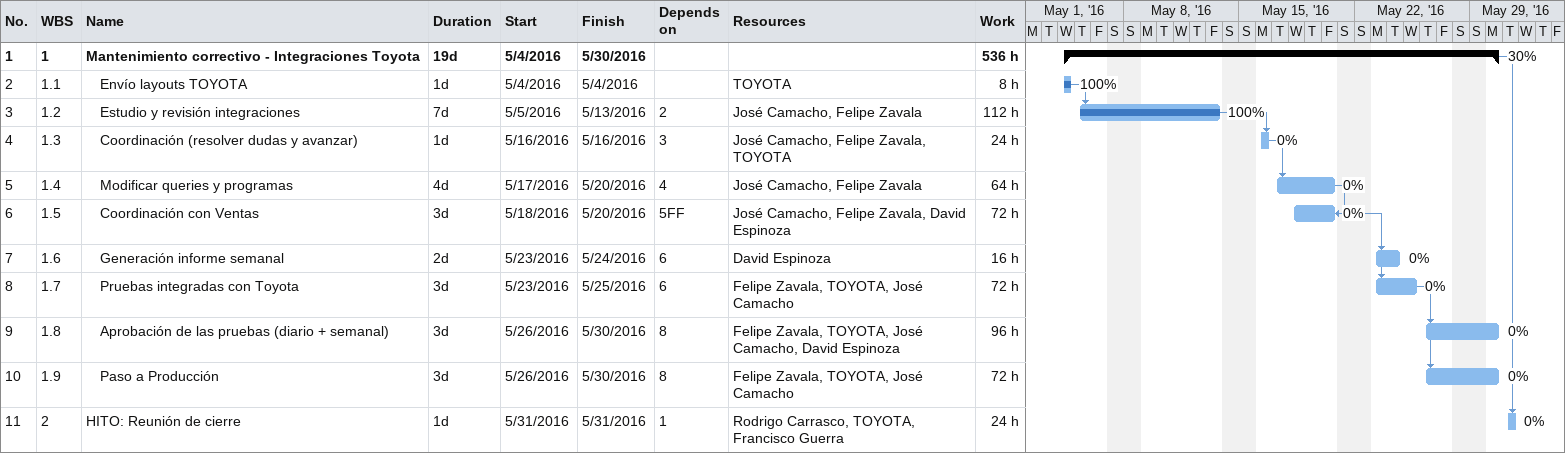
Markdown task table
| ID | WBS | Task | Duration | Start | Finish | Predecessors | Resources | % complete | Work (h) |
|---|---|---|---|---|---|---|---|---|---|
| 1 | 1 | **Mantenimiento correctivo - Integraciones Toyota** | 19d | 2016-05-04 | 2016-05-30 |  |  | 30 | 536 |
| 2 | 1.1 | Envío layouts TOYOTA | 1d | 2016-05-04 | 2016-05-04 |  | TOYOTA | 100 | 8 |
| 3 | 1.2 | Estudio y revisión integraciones | 7d | 2016-05-05 | 2016-05-13 | 2 | José Camacho, Felipe Zavala | 100 | 112 |
| 4 | 1.3 | Coordinación (resolver dudas y avanzar) | 1d | 2016-05-16 | 2016-05-16 | 3 | José Camacho, Felipe Zavala, TOYOTA | 0 | 24 |
| 5 | 1.4 | Modificar queries y programas | 4d | 2016-05-17 | 2016-05-20 | 4 | José Camacho, Felipe Zavala | 0 | 64 |
| 6 | 1.5 | Coordinación con Ventas | 3d | 2016-05-18 | 2016-05-20 | 5FF | José Camacho, Felipe Zavala, David Espinoza | 0 | 72 |
| 7 | 1.6 | Generación informe semanal | 2d | 2016-05-23 | 2016-05-24 | 6 | David Espinoza | 0 | 16 |
| 8 | 1.7 | Pruebas integradas con Toyota | 3d | 2016-05-23 | 2016-05-25 | 6 | Felipe Zavala, TOYOTA, José Camacho | 0 | 72 |
| 9 | 1.8 | Aprobación de las pruebas (diario + semanal) | 3d | 2016-05-26 | 2016-05-30 | 8 | Felipe Zavala, TOYOTA, José Camacho, David Espinoza | 0 | 96 |
| 10 | 1.9 | Paso a Producción | 3d | 2016-05-26 | 2016-05-30 | 8 | Felipe Zavala, TOYOTA, José Camacho | 0 | 72 |
| 11 | 2 | HITO: Reunión de cierre | 1d | 2016-05-31 | 2016-05-31 | 1 | Rodrigo Carrasco, TOYOTA, Francisco Guerra | 0 | 24 |
